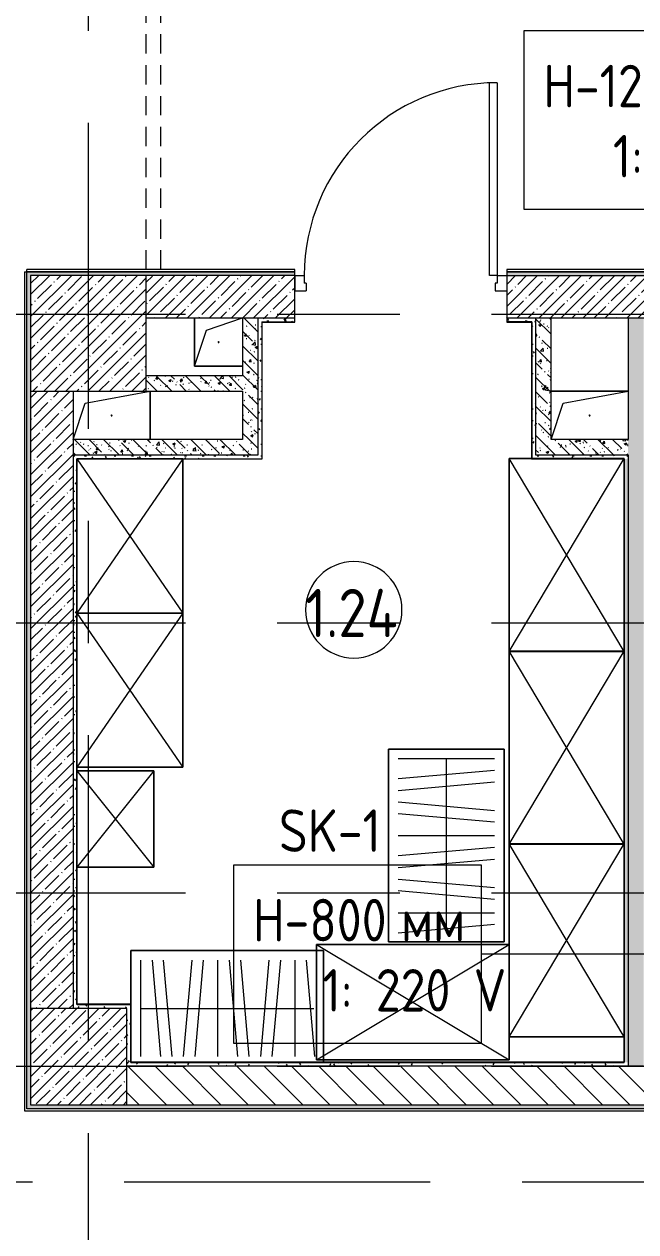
# Model space of a CAD drawing. Header units: millimetres. Extents: x -4185 to 186529, y -8553 to 29097.
# Drawn here: x 13676 to 16850, y 10241 to 16504 of the extents above; entities that cross this region are included whole.
import ezdxf

# ---------------------------------------------------------------- set-up
doc = ezdxf.new("R2010")
doc.units = ezdxf.units.MM
doc.linetypes.add('200_ШТРИХ__ш1_п0_6_', pattern=[160, 100, -60])
doc.linetypes.add('Осевая', pattern=[3175, 635, -476.25, 1587.5, -476.25])
for name, color, linetype, lineweight in [('A-AREA-IDEN', 7, 'Continuous', 9), ('A-DETL-GENF', 7, 'Continuous', 9), ('A-DOOR', 7, 'Continuous', 9), ('A-DOOR-1', 7, 'Continuous', 13), ('A-DOOR-2', 7, '200_ШТРИХ__ш1_п0_6_', 9), ('A-DOOR-FRAM', 7, 'Continuous', 13), ('A-GENM', 7, 'Continuous', 9), ('A-WALL', 7, 'Continuous', 9), ('E-ELEC-FIXT-IDEN', 7, 'Continuous', 9), ('I-WALL', 7, 'Continuous', 9), ('S-COLS', 7, 'Continuous', 9), ('Оси-2', 7, 'Осевая', 9)]:
    doc.layers.add(name, color=color, linetype=linetype, lineweight=lineweight)
for name, color, linetype, lineweight, true_color in [('A-WALL-1', 7, 'Continuous', 9, 0x3c3c3c), ('A-WALL-FNSH-1', 7, 'Continuous', 9, 0x3c3c3c), ('I-FURN-1', 7, 'Continuous', 9, 0xf0f0f0)]:
    doc.layers.add(name, color=color, linetype=linetype, lineweight=lineweight, true_color=true_color)
doc.styles.add('GOST Common', font='GOST_Common.ttf', dxfattribs={"width": 0.9, "height": 220})
doc.styles.add('GOST Common_1', font='GOST_Common.ttf', dxfattribs={"width": 0.9, "height": 250})
pattern_1 = [(45, (0, 0), (-57.02463, 57.02463), []), (45, (57.025, 0), (-57.02463, 57.02463), [100.806, -20.161, 3.353, -16.808])]
pattern_2 = [(135, (0, 0), (-75.43415, -75.43415), [106.68, -17.78, 3.556, -17.78]), (135, (0, 75.39), (-75.43415, -75.43415), []), (50, (0, 0), (127.5292, -11.1576), [13.335, -146.685]), (355, (0, 0), (-24.6697, 133.74), [10.668, -117.348]), (100.451, (10.63, -0.93), (102.8597, 122.5818), [11.333, -124.663]), (46.184, (0, 35.56), (189.7552, -29.4304), [20.002, -220.027]), (96.636, (15.81, 33.1), (166.1822, 173.1996), [17, -186.995]), (351.184, (0, 35.56), (166.184, 173.1976), [16.002, -176.022]), (21, (17.78, 26.67), (106.13027, -71.58603), [13.335, -146.685]), (326, (17.78, 26.67), (43.2619, 128.93175), [10.668, -117.348]), (71.451, (26.62, 20.7), (149.392, 57.34505), [11.333, -124.663]), (37.5, (0, 0), (2.16223, 59.18836), [3.353, -112.573, 3.353, -115.773, -117.792]), (37.5, (0, 0), (2.16223, 59.18836), [-235.052, 3.353, -114.44]), (7.5, (0, 0), (46.77386, 70.12615), [3.353, -64.567, 3.353, -109.906, -44.894]), (7.5, (0, 0), (46.77386, 70.12615), [-181.178, 3.353, -41.542]), (327.5, (-39.65, 0), (94.91367, -4.01009), [3.353, -41.097, 3.353, -135.331, -184.023]), (327.5, (-39.65, 0), (94.91367, -4.01009), [-183.134, 3.353, -180.67]), (317.5, (-57.43, 0), (103.69057, 17.79882), [3.353, -54.432, 3.353, -88.748, -130.683]), (317.5, (-57.43, 0), (103.69057, 17.79882), [-149.885, 3.353, -127.33])]
pattern_3 = [(0, (0, 0), (121.92, 30.48), [10.058, -81.382, 10.058, -81.382, -487.68]), (0, (0, 0), (121.92, 30.48), [-182.88, 10.058, -172.822, 10.058, -81.382, -213.36]), (0, (0, 0), (121.92, 30.48), [-457.2, 10.058, -50.902, 10.058, -142.342]), (120, (45.72, 15.24), (-87.356454, 90.345817), [10.058, -81.382, 10.058, -81.382, -487.68]), (120, (45.72, 15.24), (-87.356454, 90.345817), [-182.88, 10.058, -172.822, 10.058, -81.382, -213.36]), (120, (45.72, 15.24), (-87.356454, 90.345817), [-457.2, 10.058, -50.902, 10.058, -142.342]), (240, (60.96, 76.2), (-34.563546, -120.825817), [10.058, -81.382, 10.058, -81.382, -487.68]), (240, (60.96, 76.2), (-34.563546, -120.825817), [-182.88, 10.058, -172.822, 10.058, -81.382, -213.36]), (240, (60.96, 76.2), (-34.563546, -120.825817), [-457.2, 10.058, -50.902, 10.058, -142.342])]

# ---------------------------------------------------------------- blocks, each defined once
blk = doc.blocks.new('BSC_Колонна _Прямоугольная - 600х600-V3-План размещения напольных электротехнических лючков и розеток 1 этажа в осях 1-12')
at = {"layer": 'S-COLS'}
h = blk.add_hatch(dxfattribs=at)
h.set_pattern_fill('FP_7', color=256, style=0, pattern_type=2)
h.set_pattern_definition([(45, (-14010, -14900), (-57.02463, 57.02463), []), (45, (-13952.975, -14900), (-57.02463, 57.02463), [100.806, -20.161, 3.353, -16.808])])
h.paths.add_polyline_path([(300, -300), (300, 300), (-300, 300), (-300, -300), (-80, -300)])
for p, q in [((300, 300), (-300, 300)), ((-300, 300), (-300, -300)), ((300, -300), (300, 300)), ((-300, -300), (300, -300))]:
    blk.add_line(p, q, dxfattribs=at)
blk = doc.blocks.new('110_Дверь_СКБ_1Ст_Внутренняя1 - Д-13 1100x2100h_кладовая-33288301-План размещения напольных электротехнических лючков и розеток 1 этажа в осях 1-12')
at = {"layer": 'A-DOOR'}
blk.add_arc((512.5, 110), 1000, 90, 180, dxfattribs=at)
at = {"layer": 'A-DOOR-1'}
for p, q in [((512.5, 1110), (472.5, 1110)), ((472.5, 110), (472.5, 1110)), ((512.5, 1110), (512.5, 110)), ((512.5, 110), (472.5, 110))]:
    blk.add_line(p, q, dxfattribs=at)
at = {"layer": 'A-DOOR-FRAM'}
for p, q in [((-537.5, 110), (-537.5, 30)), ((-537.5, 110), (-487.5, 110)), ((-487.5, 110), (-487.5, 70)), ((-477.5, 70), (-487.5, 70)), ((-477.5, 70), (-477.5, 30)), ((502.5, 70), (502.5, 30)), ((512.5, 70), (502.5, 70)), ((512.5, 110), (512.5, 70)), ((512.5, 110), (562.5, 110)), ((562.5, 110), (562.5, 30)), ((-537.5, 30), (-477.5, 30)), ((502.5, 30), (562.5, 30))]:
    blk.add_line(p, q, dxfattribs=at)
blk = doc.blocks.new('DOR__перегородка__Прямоугольная - ТП-2_ Вн_ДПГ_9480х4200h_2-23998078-План размещения напольных электротехнических лючков и розеток 1 этажа в осях 1-12')
at = {"layer": 'A-DOOR-2'}
for p, q in [((31, 0), (2621.2, 0)), ((31, -75), (1987.4, -75))]:
    blk.add_line(p, q, dxfattribs=at)
blk = doc.blocks.new('GM_Отверстие прямоугольное _в плите_ - Отверстие-21608683-План размещения напольных электротехнических лючков и розеток 1 этажа в осях 1-12')
at = {"layer": 'A-GENM'}
for p, q in [((-137.5, 62.5), (200, 125)), ((200, 125), (200, -125)), ((200, -125), (200, 125)), ((-200, -125), (-137.5, 62.5))]:
    blk.add_line(p, q, dxfattribs=at)
for start, end in [(360, 180), (180, 360)]:
    blk.add_arc((0, 0), 2.5, start, end, dxfattribs=at)
blk = doc.blocks.new('GM_Отверстие прямоугольное _в плите_ - Отверстие-V43-План размещения напольных электротехнических лючков и розеток 1 этажа в осях 1-12')
at = {"layer": 'A-GENM'}
for p, q in [((-200, 125), (200, 125)), ((200, 125), (-200, 125)), ((-137.5, 62.5), (200, 125)), ((-200, -125), (-137.5, 62.5))]:
    blk.add_line(p, q, dxfattribs=at)
for start, end in [(360, 180), (180, 360)]:
    blk.add_arc((0, 0), 2.5, start, end, dxfattribs=at)
blk = doc.blocks.new('BSC_Колонна _Прямоугольная - 500х500-V44-План размещения напольных электротехнических лючков и розеток 1 этажа в осях 1-12')
at = {"layer": 'S-COLS'}
h = blk.add_hatch(dxfattribs=at)
h.set_pattern_fill('FP_52', color=256, style=0, pattern_type=2)
h.set_pattern_definition([(45, (-13960, -11150), (-57.02463, 57.02463), []), (45, (-13902.975, -11150), (-57.02463, 57.02463), [100.806, -20.161, 3.353, -16.808])])
h.paths.add_polyline_path([(-30, -250), (250, -250), (250, 250), (-250, 250), (-250, -250)])
for p, q in [((250, 250), (-250, 250)), ((-250, 250), (-250, -250)), ((250, -250), (250, 250)), ((-250, -250), (250, -250))]:
    blk.add_line(p, q, dxfattribs=at)
blk = doc.blocks.new('GM_Отверстие прямоугольное _в плите_ - Отверстие-21605184-План размещения напольных электротехнических лючков и розеток 1 этажа в осях 1-12')
at = {"layer": 'A-GENM'}
for p, q in [((-125, -125), (-125, 125)), ((-125, 125), (-125, -125)), ((-62.5, 62.5), (125, 125)), ((-125, -125), (-62.5, 62.5)), ((125, -125), (-125, -125)), ((-125, -125), (125, -125))]:
    blk.add_line(p, q, dxfattribs=at)
for start, end in [(360, 180), (180, 360)]:
    blk.add_arc((0, 0), 2.5, start, end, dxfattribs=at)
blk = doc.blocks.new('Шкаф с вешалками - 2000-25410784-План размещения напольных электротехнических лючков и розеток 1 этажа в осях 1-12')
at = {"layer": 'A-DETL-GENF'}
for p, q in [((50, 550), (50, 50)), ((110, 550), (153.7, 50)), ((213.7, 50), (170, 550)), ((273.7, 50), (317.5, 550)), ((333.7, 50), (377.5, 550)), ((450, 550), (450, 50)), ((510, 550), (553.7, 50)), ((613.7, 50), (570, 550)), ((673.7, 50), (717.5, 550)), ((733.7, 50), (777.5, 550)), ((850, 550), (850, 50)), ((910, 550), (953.7, 50)), ((50, 300), (950, 300))]:
    blk.add_line(p, q, dxfattribs=at)
at = {"layer": 'I-FURN-1'}
for p, q in [((962.4, 600), (0, 600)), ((0, 600), (0, 320)), ((0, 320), (0, 600)), ((0, 600), (962.4, 600)), ((1000, 600), (962.4, 600)), ((962.4, 600), (1000, 600)), ((1000, 32.8), (1000, 600)), ((1000, 600), (1000, 32.8)), ((0, 20), (0, 320)), ((1000, 20), (1000, 32.8)), ((1000, 32.8), (1000, 20))]:
    blk.add_line(p, q, dxfattribs=at)
blk = doc.blocks.new('Шкаф с вешалками - 2000-V101-План размещения напольных электротехнических лючков и розеток 1 этажа в осях 1-12')
at = {"layer": 'A-DETL-GENF'}
for p, q in [((50, 550), (50, 50)), ((110, 550), (153.7, 50)), ((213.7, 50), (170, 550)), ((273.7, 50), (317.5, 550)), ((333.7, 50), (377.5, 550)), ((450, 550), (450, 50)), ((510, 550), (553.7, 50)), ((613.7, 50), (570, 550)), ((673.7, 50), (717.5, 550)), ((733.7, 50), (777.5, 550)), ((850, 550), (850, 50)), ((910, 550), (953.7, 50)), ((50, 300), (950, 300))]:
    blk.add_line(p, q, dxfattribs=at)
at = {"layer": 'I-FURN-1'}
for p, q in [((1000, 600), (0, 600)), ((0, 600), (0, 0)), ((0, 0), (0, 600)), ((0, 600), (1000, 600)), ((1000, 0), (1000, 600)), ((1000, 600), (1000, 0)), ((0, 0), (1000, 0)), ((1000, 0), (0, 0))]:
    blk.add_line(p, q, dxfattribs=at)
blk = doc.blocks.new('Шкаф параметрический - 1_255-25532301-План размещения напольных электротехнических лючков и розеток 1 этажа в осях 1-12')
at = {"layer": 'I-FURN-1'}
for p, q in [((0, 0), (800, 550)), ((0, 550), (800, 0)), ((800, 550), (0, 550)), ((0, 550), (0, 0)), ((0, 0), (0, 550)), ((0, 550), (800, 550)), ((800, 0), (800, 550)), ((800, 550), (800, 0)), ((0, 0), (800, 0)), ((800, 0), (1, 0))]:
    blk.add_line(p, q, dxfattribs=at)
blk = doc.blocks.new('Шкаф параметрический - 1_255-V112-План размещения напольных электротехнических лючков и розеток 1 этажа в осях 1-12')
at = {"layer": 'I-FURN-1'}
for p, q in [((0, 0), (800, 550)), ((0, 550), (800, 0)), ((800, 550), (0, 550)), ((0, 550), (0, 0)), ((0, 0), (0, 550)), ((0, 550), (800, 550)), ((800, 0), (800, 550)), ((800, 550), (800, 0)), ((0, 0), (800, 0)), ((800, 0), (0, 0))]:
    blk.add_line(p, q, dxfattribs=at)
blk = doc.blocks.new('Шкаф параметрический - 1_113-25476255-План размещения напольных электротехнических лючков и розеток 1 этажа в осях 1-12')
at = {"layer": 'I-FURN-1'}
for p, q in [((0, 0), (500, 400)), ((0, 400), (500, 0)), ((500, 400), (0, 400)), ((0, 400), (0, 0)), ((0, 0), (0, 400)), ((0, 400), (500, 400)), ((500, 0), (500, 400)), ((500, 400), (500, 0)), ((0, 0), (500, 0)), ((500, 0), (0, 0))]:
    blk.add_line(p, q, dxfattribs=at)
blk = doc.blocks.new('Шкаф параметрический - 1_59-25538274-План размещения напольных электротехнических лючков и розеток 1 этажа в осях 1-12')
at = {"layer": 'I-FURN-1'}
for p, q in [((0, 0), (1000, 597.6)), ((0, 597.6), (1000, 0)), ((1000, 597.6), (0, 597.6)), ((0, 597.6), (0, 0)), ((0, 0), (0, 597.6)), ((0.9, 597.6), (1000, 597.6)), ((1000, 0), (1000, 597.6)), ((1000, 597.6), (1000, 480)), ((0, 0), (1000, 0)), ((998.1, 0), (0.9, 0))]:
    blk.add_line(p, q, dxfattribs=at)
blk = doc.blocks.new('Шкаф параметрический - 1_59-V116-План размещения напольных электротехнических лючков и розеток 1 этажа в осях 1-12')
at = {"layer": 'I-FURN-1'}
for p, q in [((0, 0), (1000, 597.6)), ((0, 597.6), (1000, 0)), ((1000, 597.6), (0, 597.6)), ((0, 597.6), (0, 0)), ((0, 0), (0, 597.6)), ((0.9, 597.6), (999.1, 597.6)), ((1000, 0), (1000, 597.6)), ((1000, 597.6), (1000, 0)), ((0, 0), (1000, 0)), ((999.1, 0), (0.9, 0))]:
    blk.add_line(p, q, dxfattribs=at)
blk = doc.blocks.new('Шкаф параметрический - 1_59-V117-План размещения напольных электротехнических лючков и розеток 1 этажа в осях 1-12')
at = {"layer": 'I-FURN-1'}
for p, q in [((0, 0), (1000, 597.6)), ((0, 597.6), (1000, 0)), ((1000, 597.6), (0, 597.6)), ((0, 597.6), (0, 0)), ((0, 0), (0, 597.6)), ((0, 597.6), (477.7, 597.6)), ((477.7, 597.6), (999.1, 597.6)), ((1000, 0), (1000, 597.6)), ((1000, 597.6), (1000, 0)), ((0, 0), (1000, 0)), ((999.1, 0), (0, 0))]:
    blk.add_line(p, q, dxfattribs=at)
blk = doc.blocks.new('Шкаф параметрический - 1_59-V118-План размещения напольных электротехнических лючков и розеток 1 этажа в осях 1-12')
at = {"layer": 'I-FURN-1'}
for p, q in [((0, 0), (1000, 597.6)), ((0, 597.6), (1000, 0)), ((1000, 597.6), (0, 597.6)), ((0, 597.6), (0, 0)), ((0, 567.2), (0, 597.6)), ((0, 597.6), (1000, 597.6)), ((0, 0), (0, 567.2)), ((1000, 0), (1000, 597.6)), ((1000, 597.6), (1000, 119.9)), ((1000, 119.9), (1000, 0)), ((0, 0), (1000, 0)), ((37.6, 0), (0, 0)), ((1000, 0), (37.6, 0))]:
    blk.add_line(p, q, dxfattribs=at)
blk = doc.blocks.new('Марка_Помещения - Номер-25198446-План размещения напольных электротехнических лючков и розеток 1 этажа в осях 1-12')
at = {"layer": 'A-AREA-IDEN'}
for start, end in [(360, 180), (180, 360)]:
    blk.add_arc((0, 0), 2.5, start, end, dxfattribs=at)

msp = doc.modelspace()

# ---------------------------------------------------------------- hatches: boundary and pattern name
at = {"layer": 'I-WALL'}
h = msp.add_hatch(dxfattribs=at)
h.set_pattern_fill('FP_84', color=256, style=0, pattern_type=2)
h.set_pattern_definition(pattern_3)
h.paths.add_polyline_path([(18610, 15200), (20210, 15200), (20210, 15220), (16180, 15220), (16180, 15200), (18416.1, 15200)])
h.paths.add_polyline_path([(14810, 15200), (15080, 15200), (15080, 15220), (13690, 15220), (13690, 15200), (14381.2, 15200)])
h = msp.add_hatch(dxfattribs=at)
h.set_pattern_fill('FP_84', color=256, style=0, pattern_type=2)
h.set_pattern_definition(pattern_3)
h.paths.add_polyline_path([(13690.5, 10880), (13710, 10880), (13710, 15200), (13690, 15200), (13690, 10880)])
h = msp.add_hatch(dxfattribs=at)
h.set_pattern_fill('FP_1', color=256, style=0, pattern_type=2)
h.set_pattern_definition(pattern_1)
h.paths.add_polyline_path([(19761.1, 14980), (20210, 14980), (20210, 15200), (18710.3, 15200), (18710.3, 14980)])
h.paths.add_polyline_path([(17407.4, 14980), (18110.3, 14980), (18110.3, 15200), (16180, 15200), (16180, 14980), (17071.1, 14980)])
h.paths.add_polyline_path([(14310, 14980), (15080, 14980), (15080, 15200), (14310, 15200)])
h = msp.add_hatch(dxfattribs=at)
h.set_pattern_fill('FP_41', color=256, style=0, pattern_type=2)
h.set_pattern_definition(pattern_2)
h.paths.add_polyline_path([(14890, 14350), (14890, 14980), (14810, 14980), (14810, 14350)])
h = msp.add_hatch(dxfattribs=at)
h.set_pattern_fill('FP_84', color=256, style=0, pattern_type=2)
h.set_pattern_definition(pattern_3)
h.paths.add_polyline_path([(14909.4, 14270), (14910, 14270.4), (14910, 14980), (14890, 14980), (14890, 14270)])
h = msp.add_hatch(dxfattribs=at)
h.set_pattern_fill('FP_84', color=256, style=0, pattern_type=2)
h.set_pattern_definition(pattern_3)
h.paths.add_polyline_path([(16309, 14960), (16330, 14960), (16330, 14980), (16180, 14980), (16180, 14960)])
h.paths.add_polyline_path([(14910, 14960), (15080, 14960), (15080, 14980), (14910, 14980)])
h = msp.add_hatch(dxfattribs=at)
h.set_pattern_fill('FP_41', color=256, style=0, pattern_type=2)
h.set_pattern_definition(pattern_2)
h.paths.add_polyline_path([(16330, 14350), (16410, 14350), (16410, 14980), (16330, 14980), (16330, 14516.2)])
h = msp.add_hatch(dxfattribs=at)
h.set_pattern_fill('FP_41', color=256, style=0, pattern_type=2)
h.set_pattern_definition(pattern_2)
h.paths.add_polyline_path([(16890, 11100), (16890, 14980), (16810, 14980), (16810, 11100)])
h = msp.add_hatch(dxfattribs=at)
h.set_pattern_fill('FP_84', color=256, style=0, pattern_type=2)
h.set_pattern_definition(pattern_3)
h.paths.add_polyline_path([(16310, 14250.9), (16330, 14250.9), (16330, 14960), (16310, 14959.8), (16310, 14270)])
h = msp.add_hatch(dxfattribs=at)
h.set_pattern_fill('FP_41', color=256, style=0, pattern_type=2)
h.set_pattern_definition(pattern_2)
h.paths.add_polyline_path([(14310, 14600), (14810, 14600), (14810, 14680), (14310, 14680)])
h = msp.add_hatch(dxfattribs=at)
h.set_pattern_fill('FP_1', color=256, style=0, pattern_type=2)
h.set_pattern_definition(pattern_1)
h.paths.add_polyline_path([(13710, 11400), (13930, 11400), (13930, 14600), (13710, 14600), (13710, 12350.9)])
h = msp.add_hatch(dxfattribs=at)
h.set_pattern_fill('FP_41', color=256, style=0, pattern_type=2)
h.set_pattern_definition(pattern_2)
h.paths.add_polyline_path([(14500, 14270), (14890, 14270), (14890, 14350), (13930, 14350), (13930, 14270), (14381.2, 14270)])
h = msp.add_hatch(dxfattribs=at)
h.set_pattern_fill('FP_41', color=256, style=0, pattern_type=2)
h.set_pattern_definition(pattern_2)
h.paths.add_polyline_path([(16734.9, 14270), (16810, 14270), (16810, 14350), (16330, 14350), (16330, 14270), (16410, 14270)])
h = msp.add_hatch(dxfattribs=at)
h.set_pattern_fill('FP_84', color=256, style=0, pattern_type=2)
h.set_pattern_definition(pattern_3)
h.paths.add_polyline_path([(13950, 11420), (13950, 14270), (13930, 14270), (13930, 11420)])
h = msp.add_hatch(dxfattribs=at)
h.set_pattern_fill('FP_84', color=256, style=0, pattern_type=2)
h.set_pattern_definition(pattern_3)
h.paths.add_polyline_path([(14890, 14250), (14910, 14250), (14909.4, 14270), (13950, 14270), (13950, 14250), (14810, 14250)])
h = msp.add_hatch(dxfattribs=at)
h.set_pattern_fill('FP_84', color=256, style=0, pattern_type=2)
h.set_pattern_definition(pattern_3)
h.paths.add_polyline_path([(16790, 14250), (16810, 14250), (16810, 14270), (16330, 14270), (16330, 14250.9), (16790, 14250.9)])
h = msp.add_hatch(dxfattribs=at)
h.set_pattern_fill('FP_84', color=256, style=0, pattern_type=2)
h.set_pattern_definition(pattern_3)
h.paths.add_polyline_path([(16810, 11120), (16810, 14250), (16790, 14249), (16790, 11120)])
h = msp.add_hatch(dxfattribs=at)
h.set_pattern_fill('FP_84', color=256, style=0, pattern_type=2)
h.set_pattern_definition(pattern_3)
h.paths.add_polyline_path([(14210, 11400), (14210, 11420), (13930, 11420), (13930, 11400), (13950, 11400)])
h = msp.add_hatch(dxfattribs=at)
h.set_pattern_fill('FP_84', color=256, style=0, pattern_type=2)
h.set_pattern_definition(pattern_3)
h.paths.add_polyline_path([(14210, 11120), (14230, 11120), (14230, 11420), (14210, 11420), (14210, 11133)])
h = msp.add_hatch(dxfattribs=at)
h.set_pattern_fill('FP_84', color=256, style=0, pattern_type=2)
h.set_pattern_definition(pattern_3)
h.paths.add_polyline_path([(16790, 11100), (16810, 11100), (16810, 11120), (14210, 11120), (14210, 11100), (16192.4, 11100)])
h = msp.add_hatch(dxfattribs=at)
h.set_pattern_fill('FP_18', color=256, style=0, pattern_type=2)
h.set_pattern_definition([(135, (0, 0), (-70.7107, -70.7107), [])])
h.paths.add_polyline_path([(18416.1, 10900), (19710, 10900), (19710, 11100), (14210, 11100), (14210, 10900), (17071.1, 10900)])
h = msp.add_hatch(dxfattribs=at)
h.set_pattern_fill('FP_84', color=256, style=0, pattern_type=2)
h.set_pattern_definition(pattern_3)
h.paths.add_polyline_path([(19761.1, 10880), (20000, 10880), (20000, 10900), (13710, 10900), (13710, 10880), (19710, 10880)])

# ---------------------------------------------------------------- linework, layer by layer
at = {"layer": 'A-WALL'}
for p, q in [((14910, 14960), (15080, 14960)), ((14910, 14960), (14910, 14250)), ((16310, 14960), (16180, 14960)), ((16310, 14960), (16310, 14250.9)), ((13950, 11420), (13950, 14250)), ((13950, 14250), (14910, 14250)), ((16790, 14250), (16330, 14250)), ((16790, 13251.8), (16790, 14250)), ((16790, 13250.9), (16790, 12252.7)), ((16790, 11120), (16790, 12251.8)), ((14230, 11120), (14230, 11420)), ((14230, 11120), (16790, 11120))]:
    msp.add_line(p, q, dxfattribs=at)
at = {"layer": 'A-WALL-1'}
for p, q in [((15080, 15220), (13690, 15220)), ((15080, 14960), (15080, 15220)), ((16180, 15220), (16180, 14960)), ((20230, 15220), (16180, 15220)), ((15080, 15200), (14310, 15200)), ((16180, 15200), (20210, 15200)), ((14310, 14980), (15080, 14980)), ((14810, 14980), (14810, 14680)), ((14890, 14270), (14890, 14980)), ((16180, 14980), (18110.3, 14980)), ((16330, 14980), (16330, 14270)), ((16410, 14350), (16410, 14980)), ((16810, 14980), (16810, 14350)), ((14810, 14680), (14310, 14680)), ((13710, 14600), (13710, 11400)), ((13930, 14600), (13930, 11400)), ((14310, 14600), (14810, 14600)), ((14810, 14600), (14810, 14350)), ((14810, 14350), (13930, 14350)), ((16810, 14350), (16410, 14350)), ((13930, 14270), (14890, 14270)), ((16330, 14270), (16810, 14270)), ((16810, 14270), (16810, 11100)), ((13951, 11420), (13950, 11420)), ((16890, 11100), (14210, 11100)), ((14210, 10900), (19710, 10900)), ((13690, 10880), (20000, 10880))]:
    msp.add_line(p, q, dxfattribs=at)
at = {"layer": 'A-WALL-FNSH-1'}
for p, q in [((13679, 15220), (13679, 10868.5)), ((13679, 15220), (15080, 15220)), ((13690, 10879.5), (13690, 15231)), ((15080, 15231), (13690, 15231)), ((15080, 15220), (15080, 15231)), ((20231, 15231), (16180, 15231)), ((16180, 15231), (16180, 15220)), ((16180, 15220), (20230, 15220)), ((14911, 14959), (15080, 14959)), ((14911, 14249), (14911, 14959)), ((15080, 14959), (15080, 14960)), ((16180, 14960), (16180, 14959)), ((16180, 14959), (16309, 14959)), ((16309, 14959), (16309, 14250.9)), ((13951, 14249), (14911, 14249)), ((13951, 11421), (13951, 14249)), ((16309, 14250), (16309, 14249)), ((16309, 14249), (16789, 14249)), ((16330, 14250), (16310, 14250)), ((16789, 14249), (16789, 13251.8)), ((16789, 13250.9), (16789, 12252.7)), ((16789, 12251.8), (16789, 11121)), ((14231, 11421), (13951, 11421)), ((13951, 11420), (14230, 11420)), ((14231, 11121), (14231, 11421)), ((16789, 11121), (14231, 11121)), ((13679, 10868.5), (20220, 10868.5)), ((20220, 10879.5), (13690, 10879.5))]:
    msp.add_line(p, q, dxfattribs=at)
at = {"layer": 'E-ELEC-FIXT-IDEN'}
msp.add_line((16910, 11681.2), (16047.4, 11681.2), dxfattribs=at)
at = {"layer": 'E-ELEC-FIXT-IDEN', "flags": 128}
for points in [[(16270.5, 16470.5), (17649.5, 16470.5), (17649.5, 15542.5), (16270.5, 15542.5)], [(14763.8, 12145.2), (16047.4, 12145.2), (16047.4, 11217.2), (14763.8, 11217.2)]]:
    msp.add_lwpolyline(points, close=True, dxfattribs=at)
at = {"layer": 'Оси-2'}
for p, q in [((14010, 593.7), (14010, 24898.1)), ((-885.2, 15000), (35457, 15000)), ((-885.2, 13400), (35457, 13400)), ((-885.2, 12000), (35457, 12000)), ((-885.2, 11100), (36057, 11100)), ((384.8, 10500), (36057, 10500))]:
    msp.add_line(p, q, dxfattribs=at)

# ---------------------------------------------------------------- block references
at = {"layer": 'A-AREA-IDEN', "xscale": 99.99999999999993, "yscale": 99.99999999999993, "zscale": 99.99999999999993}
msp.add_blockref('Марка_Помещения - Номер-25198446-План размещения напольных электротехнических лючков и розеток 1 этажа в осях 1-12', (15386.7, 13466.6), dxfattribs=at)
at = {"layer": 'A-DOOR', "rotation": 90.00000000000044}
msp.add_blockref('DOR__перегородка__Прямоугольная - ТП-2_ Вн_ДПГ_9480х4200h_2-23998078-План размещения напольных электротехнических лючков и розеток 1 этажа в осях 1-12', (14310, 15200), dxfattribs=at)
at = {"layer": 'A-DOOR'}
msp.add_blockref('110_Дверь_СКБ_1Ст_Внутренняя1 - Д-13 1100x2100h_кладовая-33288301-План размещения напольных электротехнических лючков и розеток 1 этажа в осях 1-12', (15617.5, 15090), dxfattribs=at)
at = {"layer": 'A-GENM'}
for name, p in [('GM_Отверстие прямоугольное _в плите_ - Отверстие-21605184-План размещения напольных электротехнических лючков и розеток 1 этажа в осях 1-12', (14685, 14855)), ('GM_Отверстие прямоугольное _в плите_ - Отверстие-21608683-План размещения напольных электротехнических лючков и розеток 1 этажа в осях 1-12', (14130, 14475)), ('GM_Отверстие прямоугольное _в плите_ - Отверстие-V43-План размещения напольных электротехнических лючков и розеток 1 этажа в осях 1-12', (16610, 14475))]:
    msp.add_blockref(name, p, dxfattribs=at)
at = {"layer": 'I-FURN-1'}
for name, p, rotation in [('Шкаф параметрический - 1_255-25532301-План размещения напольных электротехнических лючков и розеток 1 этажа в осях 1-12', (13950, 14250), 270), ('Шкаф параметрический - 1_59-25538274-План размещения напольных электротехнических лючков и розеток 1 этажа в осях 1-12', (16790, 13250.9), 89.99999999999987), ('Шкаф параметрический - 1_255-V112-План размещения напольных электротехнических лючков и розеток 1 этажа в осях 1-12', (13950, 13450), 270), ('Шкаф параметрический - 1_59-V116-План размещения напольных электротехнических лючков и розеток 1 этажа в осях 1-12', (16790, 12251.8), 89.99999999999987), ('Шкаф с вешалками - 2000-V101-План размещения напольных электротехнических лючков и розеток 1 этажа в осях 1-12', (15566.3, 12744.2), 270.0000000000002), ('Шкаф параметрический - 1_113-25476255-План размещения напольных электротехнических лючков и розеток 1 этажа в осях 1-12', (13950, 12632.6), 270), ('Шкаф параметрический - 1_59-V117-План размещения напольных электротехнических лючков и розеток 1 этажа в осях 1-12', (16790, 11252.7), 89.99999999999987)]:
    msp.add_blockref(name, p, dxfattribs=dict(at, rotation=rotation))
for name, p in [('Шкаф параметрический - 1_59-V118-План размещения напольных электротехнических лючков и розеток 1 этажа в осях 1-12', (15192.4, 11132.8)), ('Шкаф с вешалками - 2000-25410784-План размещения напольных электротехнических лючков и розеток 1 этажа в осях 1-12', (14230, 11100))]:
    msp.add_blockref(name, p, dxfattribs=at)
at = {"layer": 'S-COLS'}
for name, p in [('BSC_Колонна _Прямоугольная - 600х600-V3-План размещения напольных электротехнических лючков и розеток 1 этажа в осях 1-12', (14010, 14900)), ('BSC_Колонна _Прямоугольная - 500х500-V44-План размещения напольных электротехнических лючков и розеток 1 этажа в осях 1-12', (13960, 11150))]:
    msp.add_blockref(name, p, dxfattribs=at)

# ---------------------------------------------------------------- texts
at = {"layer": 'A-AREA-IDEN', "insert": (15135.8, 13575.1), "char_height": 250, "width": 627.721, "attachment_point": 1, "style": 'GOST Common_1'}
msp.add_mtext('1.24', dxfattribs=at)
at = {"layer": 'E-ELEC-FIXT-IDEN', "char_height": 220, "attachment_point": 1, "style": 'GOST Common'}
for s, insert, width in [('H-1200 ', (16370.5, 16292.8), 1046.202), ('   1: 220 V', (16370.5, 15929), 1291.519), ('SK-1', (14998.5, 12431.6), 656.582), ('H-800 ', (14863.8, 11967.6), 930.759), ('мм', (15631.8, 11967.6), 375.19), ('   1: 220 V', (14863.8, 11603.8), 1291.519)]:
    msp.add_mtext(s, dxfattribs=dict(at, insert=insert, width=width))

doc.saveas('drawing.dxf')
